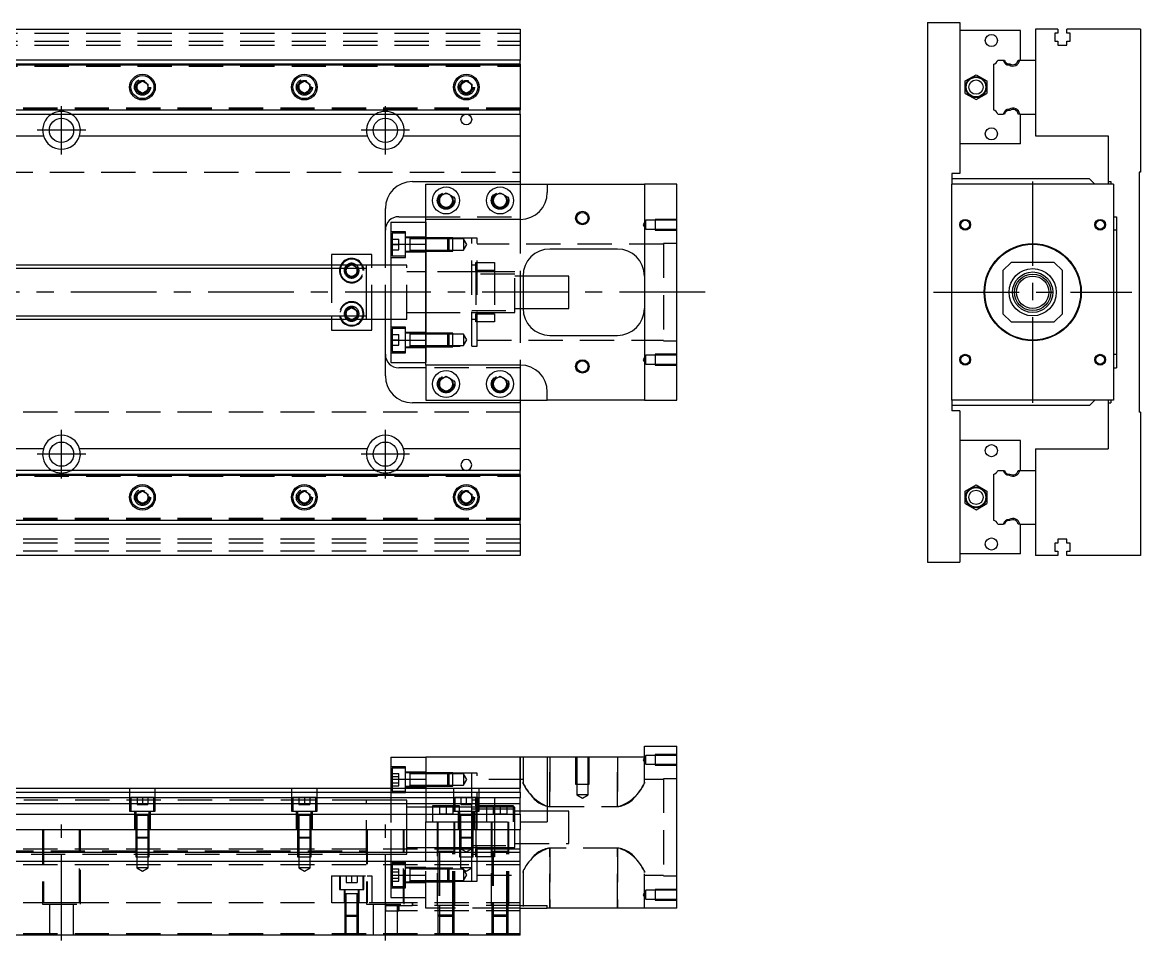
# Model space of a CAD drawing. Extents: x -20 to 810, y -277 to 102.
# Drawn here: x 395.5 to 809.8, y -240.3 to 100 of the extents above; entities that cross this region are included whole.
import ezdxf

# ---------------------------------------------------------------- set-up
doc = ezdxf.new("R2010")
doc.units = 0
doc.linetypes.add('CENTER', pattern=[50.8, 31.75, -6.35, 6.35, -6.35])
doc.linetypes.add('DASHED', pattern=[19.05, 12.7, -6.35])
doc.layers.get('0').update_dxf_attribs({"linetype": 'CONTINUOUS'})
doc.layers.add('CENTER', color=1, linetype='CENTER')

msp = doc.modelspace()

# ---------------------------------------------------------------- linework, layer by layer
at = {"color": 7, "linetype": 'CONTINUOUS'}
for p, q in [((730.85, 100), (742.85, 100)), ((730.85, 100), (730.85, -100)), ((742.85, 100), (742.85, 44)), ((390, 97.5), (580, 97.5)), ((580, 97.5), (580, 86)), ((765.35, 97), (742.85, 97)), ((765.35, 86), (765.35, 97)), ((770.85, 97.5), (770.85, 86)), ((779.15, 97.5), (770.85, 97.5)), ((779.15, 96), (778, 96)), ((778, 96), (778, 93)), ((779.15, 97.5), (779.15, 96)), ((782.55, 96), (782.55, 97.5)), ((809.85, 97.5), (782.55, 97.5)), ((783.7, 96), (782.55, 96)), ((783.7, 93), (783.7, 96)), ((809.85, 97.5), (809.85, 44.5)), ((778, 93), (779.15, 93)), ((779.15, 93), (779.15, 91.5)), ((779.15, 91.5), (782.55, 91.5)), ((782.55, 91.5), (782.55, 93)), ((782.55, 93), (783.7, 93)), ((580, 86), (390, 86)), ((580, 84.460392), (390, 84.460392)), ((580, 84.460392), (580, 86)), ((580, 84.460392), (580, 67.539608)), ((755.35, 84.460392), (755.35, 67.539608)), ((756.889608, 86), (758.97154, 86)), ((758.97154, 86), (759.37668, 86)), ((764.527372, 86), (765.031934, 86)), ((765.031934, 86), (770.85, 86)), ((770.85, 86), (770.85, 66)), ((770.85, 86), (770.85, 66)), ((744.850002, 78.309401), (748.850002, 80.618802)), ((748.850002, 80.618802), (752.850002, 78.309401)), ((438, 77.1547), (440, 78.309402)), ((438, 74.8453), (438, 77.1547)), ((440, 73.690598), (438, 74.8453)), ((440, 78.309402), (442, 77.1547)), ((442, 74.8453), (440, 73.690598)), ((442, 77.1547), (442, 74.8453)), ((498, 77.1547), (500, 78.309402)), ((498, 74.8453), (498, 77.1547)), ((500, 73.690598), (498, 74.8453)), ((500, 78.309402), (502, 77.1547)), ((502, 74.8453), (500, 73.690598)), ((502, 77.1547), (502, 74.8453)), ((558, 77.1547), (560, 78.309402)), ((558, 74.8453), (558, 77.1547)), ((560, 73.690598), (558, 74.8453)), ((560, 78.309402), (562, 77.1547)), ((562, 74.8453), (560, 73.690598)), ((562, 77.1547), (562, 74.8453)), ((744.850002, 73.690599), (744.850002, 78.309401)), ((752.850002, 78.309401), (752.850002, 73.690599)), ((744.850002, 73.690599), (748.850002, 71.381198)), ((748.850002, 71.381198), (752.850002, 73.690599)), ((390, 67.539608), (580, 67.539608)), ((580, 66), (580, 67.539608)), ((390, 66), (580, 66)), ((580, 66), (580, 58)), ((756.889608, 66), (758.97154, 66)), ((759.37668, 66), (758.97154, 66)), ((765.031934, 66), (764.527372, 66)), ((765.031934, 66), (770.85, 66)), ((765.35, 55), (765.35, 66)), ((770.85, 66), (770.85, 58)), ((390, 58), (403.291796, 58)), ((416.708204, 58), (523.291796, 58)), ((536.708204, 58), (580, 58)), ((580, 58), (580, 41)), ((765.35, 55), (742.85, 55)), ((770.85, 58), (797.85, 58)), ((797.85, 58), (797.85, 41)), ((742.85, 44), (739.85, 44)), ((739.85, 44), (739.85, 40)), ((790.85, 42), (739.85, 42)), ((792.85, 40), (790.85, 42)), ((809.85, 44.5), (809.35, 44.5)), ((809.35, 44.5), (809.35, -44.5)), ((540, 41), (580, 41)), ((545, 27), (545, 40)), ((545, 40), (590, 40)), ((580, 41), (580, 40)), ((590, 40), (590, 37)), ((590, 40), (626, 40)), ((626, 40), (626, -40)), ((638, 40), (626, 40)), ((638, -40), (638, 40)), ((739.85, -40), (739.85, 40)), ((799.85, 40), (739.85, 40)), ((797.85, 41), (798.85, 41)), ((797.85, 41), (797.85, 40)), ((798.85, 41), (798.85, 40)), ((799.85, 40), (799.85, -40)), ((550, 35.443376), (552.5, 36.886752)), ((550, 32.556624), (550, 35.443376)), ((552.5, 36.886752), (555, 35.443376)), ((555, 35.443376), (555, 32.556624)), ((570, 35.443376), (572.5, 36.886752)), ((570, 32.556624), (570, 35.443376)), ((572.5, 36.886752), (575, 35.443376)), ((575, 35.443376), (575, 32.556624)), ((530, 10), (530, 31)), ((552.5, 31.113248), (550, 32.556624)), ((555, 32.556624), (552.5, 31.113248)), ((572.5, 31.113248), (570, 32.556624)), ((575, 32.556624), (572.5, 31.113248)), ((532, 26), (545, 26)), ((532, 26), (532, 17.78342)), ((535, 28), (545, 28)), ((545, 17.78342), (545, 27)), ((580, 27), (545, 27)), ((799.85, 28), (800.85, 28)), ((800.85, 28), (800.85, -28)), ((800.85, 23), (799.85, 23)), ((532, 17.78342), (545, 17.78342)), ((532, 17.78342), (532, -17.78342)), ((545, 17.78342), (545, -17.78342)), ((545, -17.78342), (545, 17.78342)), ((525, 14), (510, 14)), ((510, 14), (510, 10)), ((525, 10), (525, 14)), ((616, 16), (591, 16)), ((523, 10), (390, 10)), ((516.964102, 10), (517.5, 10.309402)), ((517.5, 10.309402), (518.035898, 10)), ((523, 10), (522.995, 10)), ((523, -10), (523, 10)), ((532, 10), (523, 10)), ((523.005, 10), (523, 10)), ((761.85, 11), (758.85, 8)), ((777.85, 11), (761.85, 11)), ((780.85, 8), (777.85, 11)), ((581, 6), (581, -6)), ((598, 6), (581, 6)), ((598, -6), (598, 6)), ((758.85, 8), (758.85, -8)), ((780.85, -8), (780.85, 8)), ((581, -6), (598, -6)), ((758.85, -8), (761.85, -11)), ((777.85, -11), (780.85, -8)), ((390, -10), (523, -10)), ((510, -10), (510, -14)), ((517.5, -10.309402), (516.964102, -10)), ((518.035898, -10), (517.5, -10.309402)), ((522.995, -10), (523, -10)), ((523, -10), (532, -10)), ((523, -10), (523.005, -10)), ((525, -14), (525, -10)), ((530, -31), (530, -10)), ((761.85, -11), (777.85, -11)), ((510, -14), (525, -14)), ((591, -16), (616, -16)), ((532, -17.78342), (545, -17.78342)), ((532, -17.78342), (532, -26)), ((545, -27), (545, -17.78342)), ((799.85, -23), (800.85, -23)), ((532, -26), (545, -26)), ((545, -28), (535, -28)), ((580, -27), (545, -27)), ((545, -27), (545, -40)), ((799.85, -28), (800.85, -28)), ((550, -32.556624), (552.5, -31.113248)), ((550, -35.443376), (550, -32.556624)), ((552.5, -31.113248), (555, -32.556624)), ((555, -32.556624), (555, -35.443376)), ((570, -32.556624), (572.5, -31.113248)), ((570, -35.443376), (570, -32.556624)), ((572.5, -31.113248), (575, -32.556624)), ((575, -32.556624), (575, -35.443376)), ((552.5, -36.886752), (550, -35.443376)), ((555, -35.443376), (552.5, -36.886752)), ((572.5, -36.886752), (570, -35.443376)), ((575, -35.443376), (572.5, -36.886752)), ((590, -40), (590, -37)), ((580, -41), (540, -41)), ((545, -40), (590, -40)), ((580, -40), (580, -41)), ((580, -41), (580, -58)), ((626, -40), (590, -40)), ((626, -40), (638, -40)), ((739.85, -40), (739.85, -44)), ((799.85, -40), (739.85, -40)), ((790.85, -42), (792.85, -40)), ((797.85, -40), (797.85, -41)), ((797.85, -41), (797.85, -58)), ((797.85, -41), (798.85, -41)), ((798.85, -40), (798.85, -41)), ((790.85, -42), (739.85, -42)), ((742.85, -44), (739.85, -44)), ((742.85, -44), (742.85, -100)), ((809.85, -44.5), (809.35, -44.5)), ((809.85, -44.5), (809.85, -97.5)), ((403.291796, -58), (390, -58)), ((523.291796, -58), (416.708204, -58)), ((580, -58), (536.708204, -58)), ((580, -58), (580, -66)), ((765.35, -55), (742.85, -55)), ((765.35, -66), (765.35, -55)), ((770.85, -58), (770.85, -66)), ((770.85, -58), (797.85, -58)), ((580, -66), (390, -66)), ((580, -67.539608), (580, -66)), ((756.889608, -66), (758.97154, -66)), ((758.97154, -66), (759.37668, -66)), ((764.527372, -66), (765.031934, -66)), ((765.031934, -66), (770.85, -66)), ((770.85, -66), (770.85, -86)), ((770.85, -66), (770.85, -86)), ((580, -67.539608), (390, -67.539608)), ((580, -67.539608), (580, -84.460392)), ((755.35, -67.539608), (755.35, -84.460392)), ((438, -74.8453), (440, -73.690598)), ((440, -73.690598), (442, -74.8453)), ((498, -74.8453), (500, -73.690598)), ((500, -73.690598), (502, -74.8453)), ((558, -74.8453), (560, -73.690598)), ((560, -73.690598), (562, -74.8453)), ((744.850002, -73.690599), (748.850002, -71.381198)), ((744.850002, -78.309401), (744.850002, -73.690599)), ((748.850002, -71.381198), (752.850002, -73.690599)), ((752.850002, -73.690599), (752.850002, -78.309401)), ((438, -77.1547), (438, -74.8453)), ((440, -78.309402), (438, -77.1547)), ((442, -77.1547), (440, -78.309402)), ((442, -74.8453), (442, -77.1547)), ((498, -77.1547), (498, -74.8453)), ((500, -78.309402), (498, -77.1547)), ((502, -77.1547), (500, -78.309402)), ((502, -74.8453), (502, -77.1547)), ((558, -77.1547), (558, -74.8453)), ((560, -78.309402), (558, -77.1547)), ((562, -77.1547), (560, -78.309402)), ((562, -74.8453), (562, -77.1547)), ((744.850002, -78.309401), (748.850002, -80.618802)), ((748.850002, -80.618802), (752.850002, -78.309401)), ((390, -84.460392), (580, -84.460392)), ((390, -86), (580, -86)), ((580, -86), (580, -84.460392)), ((580, -86), (580, -97.5)), ((756.889608, -86), (758.97154, -86)), ((759.37668, -86), (758.97154, -86)), ((765.031934, -86), (764.527372, -86)), ((765.031934, -86), (770.85, -86)), ((765.35, -97), (765.35, -86)), ((770.85, -86), (770.85, -97.5)), ((779.15, -93), (778, -93)), ((778, -93), (778, -96)), ((782.55, -91.5), (779.15, -91.5)), ((779.15, -91.5), (779.15, -93)), ((782.55, -93), (782.55, -91.5)), ((783.7, -93), (782.55, -93)), ((783.7, -96), (783.7, -93)), ((580, -97.5), (390, -97.5)), ((765.35, -97), (742.85, -97)), ((779.15, -97.5), (770.85, -97.5)), ((778, -96), (779.15, -96)), ((779.15, -96), (779.15, -97.5)), ((782.55, -97.5), (782.55, -96)), ((782.55, -96), (783.7, -96)), ((809.85, -97.5), (782.55, -97.5)), ((730.85, -100), (742.85, -100)), ((626, -172.27), (626, -168.27)), ((626, -168.27), (638, -168.27)), ((638, -228.27), (638, -168.27)), ((532, -172.27), (545, -172.27)), ((532, -172.27), (532, -180.48658)), ((580, -172.27), (545, -172.27)), ((545, -172.27), (545, -183.77)), ((580, -183.77), (580, -172.27)), ((590, -172.27), (580, -172.27)), ((590, -172.27), (590, -196.27)), ((626, -172.27), (590, -172.27)), ((532, -180.48658), (545, -180.48658)), ((532, -180.48658), (532, -183.77)), ((383.5, -183.77), (580, -183.77)), ((383.5, -185.309608), (580, -185.309608)), ((580, -185.309608), (580, -183.77)), ((580, -185.309608), (580, -187.39154)), ((580, -187.39154), (383.5, -187.39154)), ((580, -189.606666), (383.5, -189.606666)), ((580, -189.606666), (580, -187.39154)), ((580, -193.451934), (580, -189.606666)), ((383.5, -193.451934), (580, -193.451934)), ((580, -193.451934), (580, -199.27)), ((580, -196.27), (590, -196.27)), ((580, -199.27), (0, -199.27)), ((580, -207.57), (580, -199.27)), ((580, -207.57), (0, -207.57)), ((580, -210.97), (0, -210.97)), ((580, -210.97), (580, -207.57)), ((580, -238.27), (580, -210.97)), ((580, -227.27), (590, -227.27)), ((590, -228.27), (590, -227.27)), ((580, -228.27), (590, -228.27)), ((638, -228.27), (590, -228.27)), ((580, -238.27), (0, -238.27))]:
    msp.add_line(p, q, dxfattribs=at)
at = {"color": 3, "linetype": 'DASHED'}
for p, q in [((0, 96), (580, 96)), ((0, 93), (580, 93)), ((0, 91.5), (580, 91.5)), ((0, 84.2), (580, 84.2)), ((0, 83.8), (580, 83.8)), ((390, 84.204452), (580, 84.204452)), ((437.5, 76), (437.512884, 76.253488)), ((502.483582, 76.286038), (502.5, 76)), ((557.5, 76), (557.518502, 76.303588)), ((580, 68.2), (0, 68.2)), ((580, 67.8), (0, 67.8)), ((580, 67.795548), (390, 67.795548)), ((5.640312, 44.5), (580, 44.5)), ((580, 40), (580, 28)), ((549.5, 34), (549.520026, 34.346056)), ((575.477798, 34.364306), (575.5, 34)), ((545, 28), (580, 28)), ((545, 26), (545, 17.78342)), ((580, 28), (580, 27)), ((580, 27), (580, 6)), ((626.5, 26.65), (625.547372, 25)), ((625.547372, 25), (626.5, 23.35)), ((626.5, 23.35), (626.5, 26.65)), ((630, 26.65), (626.5, 26.65)), ((630, 26.999994), (630, 23.000006)), ((638, 26.999994), (630, 26.999994)), ((638, 26.65), (630, 26.65)), ((537.5, 22.42767), (532, 22.42767)), ((532.5, 21.92767), (532.5, 13.42767)), ((537.5, 21.92767), (532.5, 21.92767)), ((537.5, 12.92767), (537.5, 22.42767)), ((626.5, 23.35), (630, 23.35)), ((630, 23.35), (638, 23.35)), ((630, 23.000006), (638, 23.000006)), ((532.5, 19.67767), (535, 19.67767)), ((532.5, 17.67767), (535, 17.67767)), ((535, 17.67767), (535, 19.67767)), ((535, 15.67767), (535, 17.67767)), ((545, 20.42767), (537.5, 20.42767)), ((539.1, 20.17767), (537.5, 20.17767)), ((539.1, 20.17767), (539.095, 20.17767)), ((539.1, 20.17767), (539.1, 19.92022)), ((544.99998, 20.17767), (539.1, 20.17767)), ((539.105, 20.17767), (539.1, 20.17767)), ((539.1, 19.92022), (539.1, 15.435068)), ((544.99998, 19.77767), (539.1, 19.77767)), ((553.1, 20.17767), (545, 20.17767)), ((553.1, 20.177664), (545, 20.177664)), ((562, 20), (545, 20)), ((553.5, 19.77767), (545, 19.77767)), ((553.1, 15.17767), (553.1, 20.17767)), ((553.5, 19.77767), (553.1, 20.17767)), ((555, 20.177664), (553.10002, 20.177664)), ((553.5, 19.77767), (553.5, 15.57767)), ((555, 19.77767), (553.50002, 19.77767)), ((555, 15.177674), (555, 20.177664)), ((559, 19.77767), (555, 19.77767)), ((559, 19.77767), (559, 15.57767)), ((560.212436, 17.67767), (559, 19.77767)), ((559, 15.57767), (560.212436, 17.67767)), ((562, -20), (562, 20)), ((564, 20), (562, 20)), ((564, -20), (564, 20)), ((633, 17.75), (564, 17.75)), ((633, 18), (633, -18)), ((638, 18), (633, 18)), ((532, 12.92767), (537.5, 12.92767)), ((532.5, 15.67767), (535, 15.67767)), ((532.5, 13.42767), (537.5, 13.42767)), ((537.5, 15.17767), (539.1, 15.17767)), ((537.5, 14.92767), (545, 14.92767)), ((539.095, 15.17767), (539.1, 15.17767)), ((539.1, 15.57767), (544.99998, 15.57767)), ((539.1, 15.435068), (539.1, 15.17767)), ((539.1, 15.17767), (544.99998, 15.17767)), ((539.1, 15.17767), (539.105, 15.17767)), ((545, 15.57767), (553.5, 15.57767)), ((545, 15.177674), (553.1, 15.177674)), ((545, 15.17767), (553.1, 15.17767)), ((553.1, 15.17767), (553.5, 15.57767)), ((553.10002, 15.177674), (555, 15.177674)), ((553.50002, 15.57767), (555, 15.57767)), ((555, 15.57767), (559, 15.57767)), ((510, 10), (510, 8.75)), ((510, 8.75), (510, -8.75)), ((515, 8), (515.018502, 8.303588)), ((515.5, 9.1547), (516.964102, 10)), ((515.5, 8.75), (515.5, 9.1547)), ((515.5, 6.8453), (515.5, 8.75)), ((518.035898, 10), (519.5, 9.1547)), ((519.5, 9.1547), (519.5, 8.75)), ((519.5, 8.75), (519.5, 6.8453)), ((525, -10), (525, 10)), ((530, -10), (530, 10)), ((538, 10), (532, 10)), ((538, -10), (538, 10)), ((563.5, 10), (562, 10)), ((563.5, 11), (570.5, 11)), ((563.5, 8), (563.5, 11)), ((570.5, 11), (570.5, 8)), ((517.5, 5.690598), (515.5, 6.8453)), ((519.5, 6.8453), (517.5, 5.690598)), ((545, 7.5), (538, 7.5)), ((562.005, 7.5), (545, 7.5)), ((570.5, 7.5), (561.995, 7.5)), ((578, 6.75), (562, 6.75)), ((563.5, 8), (563.5, -8)), ((570.5, 8), (563.5, 8)), ((570.5, 8), (570.5, -8)), ((578, 7.5), (570.5, 7.5)), ((578, -7.5), (578, 7.5)), ((581, 6), (578, 6)), ((580, 6), (580, -6)), ((515.5, -6.8453), (517.5, -5.690598)), ((515.5, -8.75), (515.5, -6.8453)), ((517.5, -5.690598), (519.5, -6.8453)), ((519.5, -6.8453), (519.5, -8.75)), ((519.983582, -7.713962), (520, -8)), ((538, -7.5), (545, -7.5)), ((545, -7.5), (562.005, -7.5)), ((561.995, -7.5), (570.5, -7.5)), ((562, -6.75), (578, -6.75)), ((563.5, -8), (570.5, -8)), ((563.5, -11), (563.5, -8)), ((570.5, -7.5), (578, -7.5)), ((570.5, -8), (570.5, -11)), ((578, -6), (581, -6)), ((580, -6), (580, -27)), ((510, -8.75), (510, -10)), ((515.5, -9.1547), (515.5, -8.75)), ((516.964102, -10), (515.5, -9.1547)), ((519.5, -9.1547), (518.035898, -10)), ((519.5, -8.75), (519.5, -9.1547)), ((532, -10), (538, -10)), ((562, -10), (563.5, -10)), ((570.5, -11), (563.5, -11)), ((537.5, -12.92767), (532, -12.92767)), ((532.5, -13.42767), (532.5, -21.92767)), ((537.5, -13.42767), (532.5, -13.42767)), ((532.5, -15.67767), (535, -15.67767)), ((535, -17.67767), (535, -15.67767)), ((537.5, -22.42767), (537.5, -12.92767)), ((545, -14.92767), (537.5, -14.92767)), ((539.1, -15.17767), (537.5, -15.17767)), ((539.1, -15.17767), (539.095, -15.17767)), ((539.1, -15.17767), (539.1, -15.435118)), ((539.105, -15.17767), (539.1, -15.17767)), ((544.99998, -15.17767), (539.1, -15.17767)), ((539.1, -15.435118), (539.1, -19.920272)), ((544.99998, -15.57767), (539.1, -15.57767)), ((553.1, -15.17767), (545, -15.17767)), ((553.1, -15.177674), (545, -15.177674)), ((553.5, -15.57767), (545, -15.57767)), ((553.1, -20.17767), (553.1, -15.17767)), ((553.5, -15.57767), (553.1, -15.17767)), ((555, -15.177674), (553.10002, -15.177674)), ((553.5, -15.57767), (553.5, -19.77767)), ((555, -15.57767), (553.50002, -15.57767)), ((555, -20.177664), (555, -15.177674)), ((559, -15.57767), (555, -15.57767)), ((559, -15.57767), (559, -19.77767)), ((560.212436, -17.67767), (559, -15.57767)), ((532.5, -17.67767), (535, -17.67767)), ((532.5, -19.67767), (535, -19.67767)), ((535, -19.67767), (535, -17.67767)), ((537.5, -20.17767), (539.1, -20.17767)), ((537.5, -20.42767), (545, -20.42767)), ((539.095, -20.17767), (539.1, -20.17767)), ((539.1, -19.77767), (544.99998, -19.77767)), ((539.1, -19.920272), (539.1, -20.17767)), ((539.1, -20.17767), (539.105, -20.17767)), ((539.1, -20.17767), (544.99998, -20.17767)), ((545, -17.78342), (545, -26)), ((545, -19.77767), (553.5, -19.77767)), ((545, -20), (562, -20)), ((545, -20.177664), (553.1, -20.177664)), ((545, -20.17767), (553.1, -20.17767)), ((553.1, -20.17767), (553.5, -19.77767)), ((553.10002, -20.177664), (555, -20.177664)), ((553.50002, -19.77767), (555, -19.77767)), ((555, -19.77767), (559, -19.77767)), ((559, -19.77767), (560.212436, -17.67767)), ((562, -20), (564, -20)), ((564, -17.75), (633, -17.75)), ((633, -18), (638, -18)), ((532, -22.42767), (537.5, -22.42767)), ((532.5, -21.92767), (537.5, -21.92767)), ((626.5, -23.35), (625.547372, -25)), ((626.5, -26.65), (626.5, -23.35)), ((630, -23.35), (626.5, -23.35)), ((630, -23.000006), (630, -26.999994)), ((638, -23.000006), (630, -23.000006)), ((638, -23.35), (630, -23.35)), ((580, -28), (545, -28)), ((580, -27), (580, -28)), ((580, -28), (580, -40)), ((625.547372, -25), (626.5, -26.65)), ((626.5, -26.65), (630, -26.65)), ((630, -26.65), (638, -26.65)), ((630, -26.999994), (638, -26.999994)), ((549.5, -34), (549.520026, -33.653944)), ((575.477798, -33.635694), (575.5, -34)), ((580, -44.5), (5.640312, -44.5)), ((0, -67.8), (580, -67.8)), ((0, -68.2), (580, -68.2)), ((390, -67.795548), (580, -67.795548)), ((442.483582, -75.713962), (442.5, -76)), ((502.483582, -75.713962), (502.5, -76)), ((562.483582, -75.713962), (562.5, -76)), ((580, -83.8), (0, -83.8)), ((580, -84.2), (0, -84.2)), ((580, -84.204452), (390, -84.204452)), ((580, -91.5), (0, -91.5)), ((580, -93), (0, -93)), ((580, -96), (0, -96)), ((580, -172.27), (580, -183.77)), ((581, -172.27), (581, -181.564836)), ((591, -190.584786), (591, -172.27)), ((591, -172.27), (591, -190.584786)), ((600.500006, -172.27), (600.500006, -182.27)), ((600.9, -172.27), (600.9, -182.27)), ((605.1, -182.27), (605.1, -172.27)), ((605.499994, -182.27), (605.499994, -172.27)), ((616, -172.27), (616, -190.584786)), ((616, -190.584786), (616, -172.27)), ((626.5, -171.62), (625.547372, -173.27)), ((625.547372, -173.27), (626.5, -174.92)), ((626, -181.564836), (626, -172.27)), ((626.5, -174.92), (626.5, -171.62)), ((630, -171.62), (626.5, -171.62)), ((630, -171.270006), (630, -175.269994)), ((638, -171.270006), (630, -171.270006)), ((638, -171.62), (630, -171.62)), ((537.5, -175.84233), (532, -175.84233)), ((532.5, -176.34233), (532.5, -180.59233)), ((537.5, -176.34233), (532.5, -176.34233)), ((537.5, -180.59233), (537.5, -175.84233)), ((545, -177.84233), (537.5, -177.84233)), ((539.1, -178.09233), (537.5, -178.09233)), ((539.1, -178.09233), (539.095, -178.09233)), ((539.1, -178.092326), (539.1, -178.49233)), ((539.1, -178.09233), (539.1, -178.34978)), ((539.1, -178.349798), (539.1, -178.09233)), ((544.99998, -178.09233), (539.1, -178.09233)), ((539.105, -178.09233), (539.1, -178.09233)), ((553.1, -178.09233), (545, -178.09233)), ((553.100006, -178.092336), (545, -178.092336)), ((553.1, -180.59233), (553.1, -178.09233)), ((553.5, -178.49233), (553.1, -178.09233)), ((555, -178.092336), (553.10002, -178.092336)), ((555, -183.092326), (555, -178.092336)), ((626.5, -174.92), (630, -174.92)), ((630, -174.92), (638, -174.92)), ((630, -175.269994), (638, -175.269994)), ((532.5, -178.28293), (535, -178.28293)), ((532.5, -179.43763), (535, -179.43763)), ((532.5, -180.59233), (532.5, -183.77)), ((532.5, -181.747032), (535, -181.747032)), ((535, -179.43763), (535, -178.28293)), ((535, -181.747032), (535, -179.43763)), ((535, -182.901732), (535, -181.747032)), ((537.5, -185.34233), (537.5, -180.59233)), ((539.1, -178.34978), (539.1, -180.59233)), ((544.99998, -178.49233), (539.1, -178.49233)), ((539.1, -180.450286), (539.1, -180.734376)), ((539.1, -180.59233), (539.1, -182.834932)), ((553.27767, -178.27), (545, -178.27)), ((553.5, -178.49233), (545, -178.49233)), ((553.1, -183.09233), (553.1, -180.59233)), ((555, -178.27), (553.27767, -178.27)), ((553.5, -178.49233), (553.5, -182.69233)), ((555, -178.49233), (553.50002, -178.49233)), ((562, -178.27), (555, -178.27)), ((559, -178.49233), (555, -178.49233)), ((559, -178.49233), (559, -182.69233)), ((560.212436, -180.59233), (559, -178.49233)), ((559, -182.69233), (560.212436, -180.59233)), ((562, -187.27), (562, -178.27)), ((564, -178.27), (562, -178.27)), ((564, -198.27), (564, -178.27)), ((581, -180.52), (564, -180.52)), ((581, -181.564836), (581.03624, -181.894956)), ((581.02814, -181.853354), (581, -181.564836)), ((581.119076, -182.200348), (581.02814, -181.853354)), ((600.500006, -182.27), (605.499994, -182.27)), ((600.9, -182.27), (600.9, -186.27)), ((605.1, -186.27), (605.1, -182.27)), ((625.880924, -182.200348), (625.97186, -181.853354)), ((626, -181.564836), (625.96376, -181.894956)), ((625.97186, -181.853354), (626, -181.564836)), ((633, -180.52), (626, -180.52)), ((633, -180.27), (633, -216.27)), ((638, -180.27), (633, -180.27)), ((435.25, -183.77), (435.25, -192.27)), ((444.75, -192.27), (444.75, -183.77)), ((495.25, -183.77), (495.25, -192.27)), ((504.75, -192.27), (504.75, -183.77)), ((532, -183.77), (532, -199.27)), ((532, -185.34233), (537.5, -185.34233)), ((532.5, -182.901732), (535, -182.901732)), ((532.5, -183.77), (532.5, -184.84233)), ((532.5, -184.84233), (537.5, -184.84233)), ((537.5, -183.09233), (539.105, -183.09233)), ((537.5, -183.34233), (545, -183.34233)), ((539.095, -183.09233), (544.99998, -183.09233)), ((539.1, -182.69233), (539.1, -183.092336)), ((539.1, -182.69233), (544.99998, -182.69233)), ((539.1, -183.09233), (539.1, -182.834882)), ((539.1, -183.09233), (539.1, -182.834882)), ((539.1, -182.834932), (539.1, -183.09233)), ((539.1, -182.834932), (539.1, -183.09233)), ((545, -182.69233), (553.5, -182.69233)), ((545, -183.092326), (553.100006, -183.092326)), ((545, -183.09233), (553.1, -183.09233)), ((545, -183.77), (545, -196.27)), ((553.1, -183.09233), (553.5, -182.69233)), ((553.10002, -183.092326), (555, -183.092326)), ((553.50002, -182.69233), (555, -182.69233)), ((555, -182.69233), (559, -182.69233)), ((555.25, -183.77), (555.25, -192.27)), ((564.75, -192.27), (564.75, -183.77)), ((603, -186.27), (600.9, -186.27)), ((600.9, -186.27), (603, -187.482436)), ((605.1, -186.27), (603, -186.27)), ((603, -187.482436), (605.1, -186.27)), ((523, -189.52), (25, -189.52)), ((523, -188.27), (383.5, -188.27)), ((444.25, -187.27), (435.75, -187.27)), ((435.75, -187.27), (435.75, -192.27)), ((444.25, -188.27), (435.75, -188.27)), ((438, -187.27), (438, -189.77)), ((438, -189.77), (440, -189.77)), ((440, -187.27), (440, -189.77)), ((440, -189.77), (442, -189.77)), ((442, -187.27), (442, -189.77)), ((444.25, -192.27), (444.25, -187.27)), ((504.25, -187.27), (495.75, -187.27)), ((495.75, -187.27), (495.75, -192.27)), ((504.25, -188.27), (495.75, -188.27)), ((498, -187.27), (498, -189.77)), ((498, -189.77), (500, -189.77)), ((500, -187.27), (500, -189.77)), ((500, -189.77), (502, -189.77)), ((502, -187.27), (502, -189.77)), ((504.25, -192.27), (504.25, -187.27)), ((523, -188.27), (522.995, -188.27)), ((523, -188.270502), (523, -188.27)), ((532, -188.27), (523, -188.27)), ((523.005, -188.27), (523, -188.27)), ((523, -208.27), (523, -188.270502)), ((538, -188.27), (532, -188.27)), ((538, -198.27), (538, -188.27)), ((538, -198.27), (538, -188.27)), ((555.75, -190.27), (547.5, -190.27)), ((547.5, -190.27), (547.5, -196.27)), ((550, -190.27), (550, -193.27)), ((552.5, -190.27), (552.5, -193.27)), ((555, -190.27), (555, -193.27)), ((564.25, -187.27), (555.75, -187.27)), ((555.75, -187.27), (555.75, -192.27)), ((557.5, -190.27), (555.75, -190.27)), ((557.5, -192.27), (557.5, -190.27)), ((558, -187.27), (558, -189.77)), ((558, -189.77), (560, -189.77)), ((560, -187.27), (560, -189.77)), ((560, -189.77), (562, -189.77)), ((562, -187.27), (562, -189.77)), ((563.5, -188.27), (562, -188.27)), ((562, -192.27), (562, -189.77)), ((563.5, -190.27), (563.5, -187.27)), ((563.5, -190.27), (563.5, -192.27)), ((564.25, -190.27), (563.5, -190.27)), ((564.25, -187.27), (570.5, -187.27)), ((564.25, -192.27), (564.25, -187.27)), ((567.5, -190.27), (564.25, -190.27)), ((577.5, -190.27), (567.5, -190.27)), ((567.5, -190.27), (567.5, -196.27)), ((570, -190.27), (570, -193.27)), ((570.5, -187.27), (570.5, -190.27)), ((570.5, -190.27), (570.5, -196.27)), ((572.5, -190.27), (572.5, -193.27)), ((575, -190.27), (575, -193.27)), ((577.5, -196.27), (577.5, -190.27)), ((589.999944, -190.481278), (591, -190.584786)), ((591, -190.584786), (616, -190.584786)), ((616.383512, -190.569422), (616, -190.584786)), ((435.25, -192.27), (444.75, -192.27)), ((437, -192.27), (437, -199.27)), ((437.5, -192.27), (437.5, -193.87)), ((437.5, -193.865), (437.5, -193.87)), ((437.757468, -193.87), (437.5, -193.87)), ((437.5, -193.87), (437.5, -199.26998)), ((437.5, -193.87), (437.5, -193.875)), ((442.242552, -193.87), (437.757468, -193.87)), ((437.9, -193.87), (437.9, -199.26998)), ((442.1, -199.26998), (442.1, -193.87)), ((442.5, -193.87), (442.242552, -193.87)), ((442.5, -193.87), (442.5, -192.27)), ((442.5, -193.87), (442.5, -193.865)), ((442.5, -199.26998), (442.5, -193.87)), ((442.5, -193.875), (442.5, -193.87)), ((443, -199.27), (443, -192.27)), ((495.25, -192.27), (504.75, -192.27)), ((497, -192.27), (497, -199.27)), ((497.5, -192.27), (497.5, -193.87)), ((497.5, -193.865), (497.5, -193.87)), ((497.757468, -193.87), (497.5, -193.87)), ((497.5, -193.87), (497.5, -199.26998)), ((497.5, -193.87), (497.5, -193.875)), ((502.242552, -193.87), (497.757468, -193.87)), ((497.9, -193.87), (497.9, -199.26998)), ((502.1, -199.26998), (502.1, -193.87)), ((502.5, -193.87), (502.242552, -193.87)), ((502.5, -193.87), (502.5, -192.27)), ((502.5, -193.87), (502.5, -193.865)), ((502.5, -199.26998), (502.5, -193.87)), ((502.5, -193.875), (502.5, -193.87)), ((503, -199.27), (503, -192.27)), ((545, -190.77), (538, -190.77)), ((547.5, -190.77), (545, -190.77)), ((555.75, -190.77), (547.5, -190.77)), ((550, -193.27), (552.5, -193.27)), ((552.5, -193.27), (555, -193.27)), ((555.25, -192.27), (564.75, -192.27)), ((557.5, -190.77), (555.75, -190.77)), ((557, -192.27), (557, -199.27)), ((562, -190.77), (557.5, -190.77)), ((557.5, -192.27), (557.5, -193.87)), ((557.5, -193.865), (557.5, -193.87)), ((557.5, -193.87), (557.757448, -193.87)), ((557.757468, -193.87), (557.5, -193.87)), ((557.5, -193.87), (557.5, -199.26998)), ((557.5, -193.87), (557.5, -193.875)), ((562.242552, -193.87), (557.757468, -193.87)), ((557.9, -193.87), (557.9, -199.26998)), ((562, -190.77), (561.995, -190.77)), ((562.005, -190.77), (562, -190.77)), ((563.5, -190.77), (562, -190.77)), ((563.5, -191.52), (562, -191.52)), ((562, -193.868864), (562, -192.27)), ((562, -196.27), (562, -193.868864)), ((562.1, -199.26998), (562.1, -193.87)), ((562.5, -193.87), (562.242552, -193.87)), ((562.242602, -193.87), (562.5, -193.87)), ((562.5, -193.87), (562.5, -192.27)), ((562.5, -193.87), (562.5, -193.865)), ((562.5, -199.26998), (562.5, -193.87)), ((562.5, -193.875), (562.5, -193.87)), ((563, -199.27), (563, -192.27)), ((564.25, -190.77), (563.5, -190.77)), ((564.25, -191.52), (563.5, -191.52)), ((563.5, -192.27), (563.5, -196.27)), ((567.5, -190.77), (564.25, -190.77)), ((567.5, -191.52), (564.25, -191.52)), ((570.5, -190.77), (567.5, -190.77)), ((570.5, -191.52), (567.5, -191.52)), ((570, -193.27), (572.5, -193.27)), ((577.5, -190.77), (570.5, -190.77)), ((577.5, -191.52), (570.5, -191.52)), ((572.5, -193.27), (575, -193.27)), ((578, -190.77), (577.5, -190.77)), ((578, -191.52), (577.5, -191.52)), ((578, -196.27), (578, -190.77)), ((580, -192.27), (578, -192.27)), ((590, -192.27), (580, -192.27)), ((598, -192.27), (590, -192.27)), ((598, -198.27), (598, -192.27)), ((538, -208.27), (538, -198.27)), ((538, -208.27), (538, -198.27)), ((545, -199.27), (545, -196.27)), ((545, -196.27), (557.5, -196.27)), ((549.25, -196.27), (549.25, -227.27)), ((549.5, -196.27), (549.5, -199.27)), ((555.5, -207.275), (555.5, -196.27)), ((555.75, -227.27), (555.75, -196.27)), ((557.5, -196.27), (557.9, -196.27)), ((557.9, -196.27), (562.1, -196.27)), ((562, -198.27), (562, -196.27)), ((562, -199.27), (562, -198.27)), ((562.1, -196.27), (562.5, -196.27)), ((562.5, -196.27), (580, -196.27)), ((563.5, -196.27), (563.5, -206.27)), ((564, -218.27), (564, -198.27)), ((569.25, -196.27), (569.25, -227.27)), ((569.5, -196.27), (569.5, -207.275)), ((570.5, -196.27), (570.5, -206.27)), ((575.5, -207.275), (575.5, -196.27)), ((575.75, -227.27), (575.75, -196.27)), ((578, -198.27), (578, -196.27)), ((578, -205.77), (578, -198.27)), ((598, -204.27), (598, -198.27)), ((403, -199.27), (403, -226.77)), ((403.291796, -199.27), (403.291796, -226.27)), ((416.708204, -226.27), (416.708204, -199.27)), ((417, -226.77), (417, -199.27)), ((437.5, -199.27), (437.5, -201.87)), ((437.5, -201.87), (442.5, -201.87)), ((437.5, -201.87), (437.9, -202.27)), ((437.500006, -199.27), (437.500006, -201.870006)), ((437.500006, -201.87002), (437.500006, -207.57)), ((437.9, -199.27), (437.9, -202.27)), ((442.1, -202.27), (437.9, -202.27)), ((437.9, -202.27002), (437.9, -209.27)), ((442.1, -202.27), (442.1, -199.27)), ((442.1, -202.27), (442.5, -201.87)), ((442.1, -209.27), (442.1, -202.27002)), ((442.499994, -201.870006), (442.499994, -199.27)), ((442.499994, -207.57), (442.499994, -201.87002)), ((442.5, -201.87), (442.5, -199.27)), ((497.5, -199.27), (497.5, -201.87)), ((497.5, -201.87), (502.5, -201.87)), ((497.5, -201.87), (497.9, -202.27)), ((497.500006, -199.27), (497.500006, -201.870006)), ((497.500006, -201.87002), (497.500006, -207.57)), ((497.9, -199.27), (497.9, -202.27)), ((502.1, -202.27), (497.9, -202.27)), ((497.9, -202.27002), (497.9, -209.27)), ((502.1, -202.27), (502.1, -199.27)), ((502.1, -202.27), (502.5, -201.87)), ((502.1, -209.27), (502.1, -202.27002)), ((502.499994, -201.870006), (502.499994, -199.27)), ((502.499994, -207.57), (502.499994, -201.87002)), ((502.5, -201.87), (502.5, -199.27)), ((523, -199.27), (523, -226.77)), ((523.291796, -199.27), (523.291796, -226.27)), ((532, -199.27), (532, -207.57)), ((536.708204, -226.27), (536.708204, -199.27)), ((537, -226.77), (537, -199.27)), ((545, -207.57), (545, -199.27)), ((549.5, -199.27), (549.5, -207.27)), ((557.5, -199.27), (557.5, -201.87)), ((557.5, -201.87), (562.5, -201.87)), ((557.5, -201.87), (557.9, -202.27)), ((557.500006, -199.27), (557.500006, -201.870006)), ((557.500006, -201.87002), (557.500006, -207.57)), ((557.9, -199.27), (557.9, -202.27)), ((562.1, -202.27), (557.9, -202.27)), ((557.9, -202.27002), (557.9, -209.27)), ((558, -199.27), (558, -206.27)), ((562, -206.27), (562, -199.27)), ((562.1, -202.27), (562.1, -199.27)), ((562.1, -202.27), (562.5, -201.87)), ((562.1, -209.27), (562.1, -202.27002)), ((562.499994, -201.870006), (562.499994, -199.27)), ((562.499994, -207.57), (562.499994, -201.87002)), ((562.5, -201.87), (562.5, -199.27)), ((580, -206.42), (0, -206.42)), ((25, -207.02), (523, -207.02)), ((538, -205.77), (545, -205.77)), ((545, -205.77), (549.5, -205.77)), ((549.5, -205.77), (562.005, -205.77)), ((562, -206.27), (558, -206.27)), ((558, -206.27), (560, -207.4247)), ((560, -207.4247), (562, -206.27)), ((561.995, -205.77), (570.5, -205.77)), ((562, -205.02), (578, -205.02)), ((562, -218.27), (562, -206.27)), ((562.005, -205.77), (570.5, -205.77)), ((563.5, -206.27), (570.5, -206.27)), ((563.5, -209.27), (563.5, -206.27)), ((570.5, -205.77), (578, -205.77)), ((570.5, -206.27), (570.5, -209.27)), ((578, -204.27), (598, -204.27)), ((590.616488, -205.970578), (591, -205.955214)), ((616, -205.955214), (591, -205.955214)), ((591, -228.27), (591, -205.955214)), ((591, -205.955214), (591, -228.27)), ((616, -205.955214), (616, -228.27)), ((616, -228.27), (616, -205.955214)), ((616.383512, -205.970578), (616, -205.955214)), ((322.499994, -208.27), (523.005, -208.27)), ((437.500006, -207.57), (437.500006, -209.27)), ((437.500006, -208.27), (442.499994, -208.27)), ((437.500006, -209.27), (442.499994, -209.27)), ((437.9, -209.27), (437.9, -213.27)), ((442.1, -213.27), (442.1, -209.27)), ((442.499994, -209.27), (442.499994, -207.57)), ((497.500006, -207.57), (497.500006, -209.27)), ((497.500006, -208.27), (502.499994, -208.27)), ((497.500006, -209.27), (502.499994, -209.27)), ((497.9, -209.27), (497.9, -213.27)), ((502.1, -213.27), (502.1, -209.27)), ((502.499994, -209.27), (502.499994, -207.57)), ((522.995, -208.27), (523.291796, -208.27)), ((523.291796, -208.27), (532, -208.27)), ((532, -207.57), (532, -210.97)), ((532, -208.27), (538, -208.27)), ((532, -210.97), (532, -216.05342)), ((537.5, -211.19767), (532, -211.19767)), ((537.5, -215.94767), (537.5, -211.19767)), ((545, -210.97), (545, -207.57)), ((545, -227.27), (545, -210.97)), ((549.5, -207.265), (549.5, -207.27)), ((549.849602, -207.27), (549.5, -207.27)), ((549.5, -207.27), (549.5, -207.57)), ((549.5, -207.27), (549.5, -207.275)), ((549.5, -207.57), (549.5, -210.97)), ((549.5, -210.97), (549.5, -227.26998)), ((555.15035, -207.27), (549.849602, -207.27)), ((550, -207.27), (550, -207.57)), ((550, -207.57), (550, -210.97)), ((550, -210.97), (550, -227.26998)), ((555, -227.26998), (555, -207.27)), ((555.5, -207.27), (555.15035, -207.27)), ((555.5, -227.26998), (555.5, -207.265)), ((557.500006, -207.57), (557.500006, -209.27)), ((557.500006, -209.27), (562.499994, -209.27)), ((557.9, -209.27), (557.9, -213.27)), ((562, -208.27), (563.5, -208.27)), ((562.1, -213.27), (562.1, -209.27)), ((562.499994, -209.27), (562.499994, -207.57)), ((570.5, -209.27), (563.5, -209.27)), ((569.5, -207.265), (569.5, -227.26998)), ((569.5, -207.27), (569.84965, -207.27)), ((569.849602, -207.27), (569.5, -207.27)), ((575.15035, -207.27), (569.849602, -207.27)), ((570, -207.27), (570, -227.26998)), ((575, -227.26998), (575, -207.27)), ((575.150204, -207.27), (575.5, -207.27)), ((575.5, -207.27), (575.15035, -207.27)), ((575.5, -227.26998), (575.5, -207.265)), ((580, -212.12), (0, -212.12)), ((442.1, -213.27), (437.9, -213.27)), ((437.9, -213.27), (440, -214.482436)), ((440, -214.482436), (442.1, -213.27)), ((502.1, -213.27), (497.9, -213.27)), ((497.9, -213.27), (500, -214.482436)), ((500, -214.482436), (502.1, -213.27)), ((532.5, -211.69767), (532.5, -215.94767)), ((537.5, -211.69767), (532.5, -211.69767)), ((532.5, -213.638268), (535, -213.638268)), ((532.5, -214.792968), (535, -214.792968)), ((535, -214.792968), (535, -213.638268)), ((535, -217.10237), (535, -214.792968)), ((545, -213.19767), (537.5, -213.19767)), ((539.105, -213.44767), (537.5, -213.44767)), ((544.99998, -213.44767), (539.095, -213.44767)), ((539.1, -213.447664), (539.1, -213.448522)), ((539.1, -213.44767), (539.1, -213.705118)), ((539.1, -213.705136), (539.1, -213.44767)), ((539.1, -213.705118), (539.1, -215.94767)), ((544.99998, -213.84767), (539.1, -213.84767)), ((549.5, -213.44767), (545, -213.44767)), ((549.5, -213.447674), (545, -213.447674)), ((549.5, -213.84767), (545, -213.84767)), ((550, -213.44767), (549.5, -213.44767)), ((550, -213.447674), (549.5, -213.447674)), ((550, -213.84767), (549.5, -213.84767)), ((553.1, -213.44767), (550, -213.44767)), ((553.100006, -213.447674), (550, -213.447674)), ((553.5, -213.84767), (550, -213.84767)), ((553.1, -215.94767), (553.1, -213.44767)), ((553.5, -213.84767), (553.1, -213.44767)), ((555, -213.447674), (553.10002, -213.447674)), ((553.5, -213.84767), (553.5, -215.94767)), ((555, -213.84767), (553.50002, -213.84767)), ((559, -213.84767), (555, -213.84767)), ((562.1, -213.27), (557.9, -213.27)), ((557.9, -213.27), (560, -214.482436)), ((559, -213.84767), (559, -218.04767)), ((560.212436, -215.94767), (559, -213.84767)), ((560, -214.482436), (562.1, -213.27)), ((581, -214.975164), (581.03624, -214.645044)), ((581.02814, -214.686646), (581, -214.975164)), ((581, -214.975164), (581, -228.27)), ((581.119076, -214.339652), (581.02814, -214.686646)), ((625.880924, -214.339652), (625.97186, -214.686646)), ((626, -214.975164), (625.96376, -214.645044)), ((625.97186, -214.686646), (626, -214.975164)), ((626, -228.27), (626, -214.975164)), ((510, -216.27), (510, -226.27)), ((510, -216.27), (523.291796, -216.27)), ((513, -216.27), (513, -221.27)), ((513.25, -216.27), (513.25, -221.27)), ((515.5, -216.27), (515.5, -218.77)), ((515.5, -218.77), (517.5, -218.77)), ((517.5, -216.27), (517.5, -218.77)), ((517.5, -218.77), (519.5, -218.77)), ((519.5, -216.27), (519.5, -218.77)), ((521.75, -221.27), (521.75, -216.27)), ((522, -221.27), (522, -216.27)), ((523.291796, -216.27), (525, -216.27)), ((525, -216.27), (525, -226.27)), ((532, -216.05342), (532, -224.27)), ((532, -216.05342), (536.708204, -216.05342)), ((532.5, -215.94767), (532.5, -220.19767)), ((532.5, -217.10237), (535, -217.10237)), ((532.5, -218.25707), (535, -218.25707)), ((535, -218.25707), (535, -217.10237)), ((536.708204, -216.05342), (545, -216.05342)), ((537.5, -220.69767), (537.5, -215.94767)), ((537.5, -218.44767), (539.105, -218.44767)), ((537.5, -218.69767), (545, -218.69767)), ((539.095, -218.44767), (544.99998, -218.44767)), ((539.1, -215.797638), (539.1, -216.07851)), ((539.1, -215.94767), (539.1, -217.714664)), ((539.1, -217.714664), (539.1, -218.190272)), ((539.1, -217.714666), (539.1, -218.447674)), ((539.1, -218.04767), (544.99998, -218.04767)), ((539.1, -218.44767), (539.1, -218.19022)), ((539.1, -218.190272), (539.1, -218.44767)), ((545, -218.04767), (549.5, -218.04767)), ((545, -218.27), (549.5, -218.27)), ((545, -218.447664), (549.5, -218.447664)), ((545, -218.44767), (549.5, -218.44767)), ((549.5, -218.04767), (550, -218.04767)), ((549.5, -218.27), (550, -218.27)), ((549.5, -218.447664), (550, -218.447664)), ((549.5, -218.44767), (550, -218.44767)), ((550, -218.04767), (553.5, -218.04767)), ((550, -218.27), (553.27767, -218.27)), ((550, -218.447664), (553.100006, -218.447664)), ((550, -218.44767), (553.1, -218.44767)), ((553.1, -218.44767), (553.1, -215.94767)), ((553.1, -218.44767), (553.5, -218.04767)), ((553.10002, -218.447664), (555, -218.447664)), ((553.27767, -218.27), (562, -218.27)), ((553.5, -215.94767), (553.5, -218.04767)), ((553.50002, -218.04767), (555, -218.04767)), ((555, -218.04767), (559, -218.04767)), ((559, -218.04767), (560.212436, -215.94767)), ((562, -218.27), (564, -218.27)), ((564, -216.02), (581, -216.02)), ((626, -216.02), (633, -216.02)), ((633, -216.27), (638, -216.27)), ((513, -221.27), (522, -221.27)), ((514.75, -221.27), (514.75, -226.27)), ((515, -221.27), (515, -222.875)), ((515, -222.865), (515, -226.26998)), ((515, -222.87), (515.257448, -222.87)), ((515.257468, -222.87), (515, -222.87)), ((519.742552, -222.87), (515.257468, -222.87)), ((515.4, -222.87), (515.4, -226.26998)), ((519.6, -226.26998), (519.6, -222.87)), ((520, -222.87), (519.742552, -222.87)), ((519.742602, -222.87), (520, -222.87)), ((520, -222.875), (520, -221.27)), ((520, -226.26998), (520, -222.865)), ((520.25, -226.27), (520.25, -221.27)), ((532, -220.69767), (537.5, -220.69767)), ((532.5, -220.19767), (537.5, -220.19767)), ((626.5, -221.62), (625.547372, -223.27)), ((625.547372, -223.27), (626.5, -224.92)), ((626.5, -224.92), (626.5, -221.62)), ((630, -221.62), (626.5, -221.62)), ((630, -221.270006), (630, -225.269994)), ((638, -221.270006), (630, -221.270006)), ((638, -221.62), (630, -221.62)), ((580, -226.27), (0, -226.27)), ((403, -226.77), (417, -226.77)), ((416.708204, -226.27), (403.291796, -226.27)), ((405.5, -226.77), (405.5, -238.27)), ((414.5, -238.27), (414.5, -226.77)), ((515, -226.27), (515, -230.87)), ((515.000006, -226.27), (515.000006, -230.870006)), ((515.4, -226.27), (515.4, -231.27)), ((519.6, -231.27), (519.6, -226.27)), ((519.999994, -230.870006), (519.999994, -226.27)), ((520, -230.87), (520, -226.27)), ((523, -226.77), (537, -226.77)), ((536.708204, -226.27), (523.291796, -226.27)), ((525.5, -226.77), (525.5, -238.27)), ((530, -226.27), (530, -227.27)), ((530, -227.27), (540, -227.27)), ((530, -227.27), (530, -229.27)), ((532, -224.27), (545, -224.27)), ((534.5, -238.27), (534.5, -226.77)), ((535, -229.27), (535, -227.27)), ((535, -227.27), (535, -229.27)), ((540, -227.27), (540, -226.27)), ((540, -226.27), (540, -227.27)), ((580, -227.27), (540, -227.27)), ((545, -228.27), (545, -227.27)), ((549.5, -227.27), (549.5, -230.77)), ((549.500006, -227.27), (549.500006, -230.770006)), ((550, -227.27), (550, -231.27)), ((555, -231.27), (555, -227.27)), ((555.499994, -230.770006), (555.499994, -227.27)), ((555.5, -230.77), (555.5, -227.27)), ((569.5, -227.27), (569.5, -230.77)), ((569.500006, -227.27), (569.500006, -230.770006)), ((570, -227.27), (570, -231.27)), ((575, -231.27), (575, -227.27)), ((575.499994, -230.770006), (575.499994, -227.27)), ((575.5, -230.77), (575.5, -227.27)), ((626.5, -224.92), (630, -224.92)), ((630, -224.92), (638, -224.92)), ((630, -225.269994), (638, -225.269994)), ((515, -230.87), (520, -230.87)), ((515, -230.87), (515.4, -231.27)), ((515.000006, -230.87002), (515.000006, -237.77)), ((519.6, -231.27), (515.4, -231.27)), ((515.4, -231.27002), (515.4, -237.77)), ((519.6, -231.27), (520, -230.87)), ((519.6, -237.77), (519.6, -231.27002)), ((519.999994, -237.77), (519.999994, -230.87002)), ((530, -229.27), (535, -229.27)), ((580, -229.27), (535, -229.27)), ((575, -228.27), (545, -228.27)), ((549.5, -230.77), (555.5, -230.77)), ((549.5, -230.77), (550, -231.27)), ((549.500006, -230.77002), (549.500006, -237.77)), ((555, -231.27), (550, -231.27)), ((550, -231.27002), (550, -237.77)), ((555, -231.27), (555.5, -230.77)), ((555, -237.77), (555, -231.27002)), ((555.499994, -237.77), (555.499994, -230.77002)), ((569.5, -230.77), (575.5, -230.77)), ((569.5, -230.77), (570, -231.27)), ((569.500006, -230.77002), (569.500006, -237.77)), ((575, -231.27), (570, -231.27)), ((570, -231.27002), (570, -237.77)), ((575.5, -228.27), (575, -228.27)), ((575, -231.27), (575.5, -230.77)), ((575, -237.77), (575, -231.27002)), ((575.499994, -237.77), (575.499994, -230.77002)), ((580, -228.27), (575.5, -228.27)), ((580, -237.77), (6.499992, -237.77))]:
    msp.add_line(p, q, dxfattribs=at)
at = {"color": 3, "linetype": 'CONTINUOUS'}
for p, q in [((523, 8.75), (390, 8.75)), ((390, -8.75), (523, -8.75))]:
    msp.add_line(p, q, dxfattribs=at)
at = {"color": 7, "linetype": 'CONTINUOUS'}
for centre, radius in [((754.550002, 93.300001), 2.25), ((440, 76), 4.75), ((440, 76), 4.25), ((500, 76), 4.75), ((500, 76), 4.25), ((560, 76), 4.75), ((560, 76), 4.25), ((748.850002, 76), 3.875), ((748.850002, 76), 3.643013), ((748.850002, 76), 2.65), ((410, 60), 4.5), ((530, 60), 4.5), ((560, 64), 2), ((754.550002, 58.699999), 2.25), ((552.5, 34), 5), ((572.5, 34), 5), ((603, 27.5), 2.1), ((744.85, 25), 1.65), ((794.85, 25), 1.65), ((769.85, 0), 18), ((769.85, 0), 17.75), ((769.85, 0), 8.75), ((769.85, 0), 7.5), ((769.85, 0), 6.75), ((769.85, 0), 6), ((744.85, -25), 1.65), ((794.85, -25), 1.65), ((552.5, -34), 5), ((572.5, -34), 5), ((603, -27.5), 2.1), ((410, -60), 4.5), ((530, -60), 4.5), ((754.550002, -58.699999), 2.25), ((440, -76), 4.75), ((440, -76), 4.25), ((500, -76), 4.75), ((500, -76), 4.25), ((560, -76), 4.75), ((560, -76), 4.25), ((748.850002, -76), 3.875), ((748.850002, -76), 3.643013), ((748.850002, -76), 2.65), ((754.550002, -93.300001), 2.25)]:
    msp.add_circle(centre, radius, dxfattribs=at)
at = {"color": 3, "linetype": 'DASHED'}
for centre, radius in [((440, 76), 3), ((500, 76), 3), ((560, 76), 3), ((440, 76), 2.5), ((500, 76), 2.5), ((560, 76), 2.5), ((552.5, 34), 3.25), ((552.5, 34), 3), ((572.5, 34), 3.25), ((572.5, 34), 3), ((517.5, 8), 2.5), ((517.5, -8), 2.5), ((552.5, -34), 3.25), ((552.5, -34), 3), ((572.5, -34), 3.25), ((572.5, -34), 3), ((440, -76), 3), ((440, -76), 2.5), ((500, -76), 3), ((500, -76), 2.5), ((560, -76), 3), ((560, -76), 2.5)]:
    msp.add_circle(centre, radius, dxfattribs=at)
at = {"color": 3, "linetype": 'CONTINUOUS'}
for centre, radius in [((603, 27.5), 2.5), ((744.85, 25), 2), ((794.85, 25), 2), ((744.85, -25), 2), ((794.85, -25), 2), ((603, -27.5), 2.5)]:
    msp.add_circle(centre, radius, dxfattribs=at)
at = {"color": 7, "linetype": 'CONTINUOUS'}
for centre, radius, start, end in [((754.85, 86.5), 2.1, 283.774147, 346.225853), ((761.05, 86.3), 2.1, 188.213211, 273.73141), ((761.05, 86.3), 1.7, 190.164249, 282.916417), ((762.55, 86.3), 2.5, 236.952555, 353.107897), ((762.55, 86.3), 2, 235.944202, 351.373073), ((440, 76), 2.1, 162.24721, 180), ((440, 76), 2.1, 180, 197.75279), ((440, 76), 2.1, 137.75279, 162.24721), ((440, 76), 2.1, 197.75279, 222.24721), ((440, 76), 2.1, 102.24721, 137.75279), ((440, 76), 2.1, 222.24721, 257.75279), ((440, 76), 2.1, 77.75279, 102.24721), ((440, 76), 2.1, 42.24721, 77.75279), ((440, 76), 2.1, 282.24721, 317.75279), ((440, 76), 2.1, 17.75279, 42.24721), ((440, 76), 2.1, 317.75279, 342.24721), ((440, 76), 2.1, 342.24721, 17.75279), ((500, 76), 2.1, 162.24721, 180), ((500, 76), 2.1, 180, 197.75279), ((500, 76), 2.1, 137.75279, 162.24721), ((500, 76), 2.1, 197.75279, 222.24721), ((500, 76), 2.1, 102.24721, 137.75279), ((500, 76), 2.1, 222.24721, 257.75279), ((500, 76), 2.1, 77.75279, 102.24721), ((500, 76), 2.1, 42.24721, 77.75279), ((500, 76), 2.1, 282.24721, 317.75279), ((500, 76), 2.1, 17.75279, 42.24721), ((500, 76), 2.1, 317.75279, 342.24721), ((500, 76), 2.1, 342.24721, 17.75279), ((560, 76), 2.1, 162.24721, 180), ((560, 76), 2.1, 180, 197.75279), ((560, 76), 2.1, 137.75279, 162.24721), ((560, 76), 2.1, 197.75279, 222.24721), ((560, 76), 2.1, 102.24721, 137.75279), ((560, 76), 2.1, 222.24721, 257.75279), ((560, 76), 2.1, 77.75279, 102.24721), ((560, 76), 2.1, 42.24721, 77.75279), ((560, 76), 2.1, 282.24721, 317.75279), ((560, 76), 2.1, 17.75279, 42.24721), ((560, 76), 2.1, 317.75279, 342.24721), ((560, 76), 2.1, 342.24721, 17.75279), ((440, 76), 2.1, 257.75279, 282.24721), ((500, 76), 2.1, 257.75279, 282.24721), ((560, 76), 2.1, 257.75279, 282.24721), ((754.85, 65.5), 2.1, 13.774147, 76.225853), ((761.05, 65.7), 2.1, 86.26859, 171.786789), ((761.05, 65.7), 1.7, 77.083583, 169.835751), ((762.55, 65.7), 2.5, 6.892103, 123.047445), ((762.55, 65.7), 2, 8.626927, 124.055798), ((410, 60), 7, 121.002719, 196.60155), ((410, 60), 7, 343.39845, 58.997281), ((530, 60), 7, 121.002719, 196.60155), ((530, 60), 7, 343.39845, 58.997281), ((410, 60), 7, 196.60155, 343.39845), ((530, 60), 7, 196.60155, 343.39845), ((540, 31), 10, 90, 180), ((552.5, 34), 2.5, 120, 180), ((552.5, 34), 2.5, 180, 240), ((552.5, 34), 2.5, 60, 120), ((552.5, 34), 2.5, 0, 60), ((552.5, 34), 2.5, 300, 0), ((572.5, 34), 2.5, 120, 180), ((572.5, 34), 2.5, 180, 240), ((572.5, 34), 2.5, 60, 120), ((572.5, 34), 2.5, 0, 60), ((572.5, 34), 2.5, 300, 0), ((580, 37), 10, 270, 0), ((552.5, 34), 2.5, 240, 300), ((572.5, 34), 2.5, 240, 300), ((535, 23), 5, 90, 180), ((517.5, 8), 4.5, 26.3878, 153.6122), ((591, 6), 10, 90, 180), ((616, 6), 10, 0, 90), ((517.5, 8), 4.25, 28.072487, 151.927513), ((591, -6), 10, 180, 270), ((616, -6), 10, 270, 0), ((517.5, -8), 4.5, 206.3878, 333.6122), ((517.5, -8), 4.25, 208.072487, 331.927513), ((535, -23), 5, 180, 270), ((580, -37), 10, 0, 90), ((540, -31), 10, 180, 270), ((552.5, -34), 2.5, 120, 180), ((552.5, -34), 2.5, 60, 120), ((552.5, -34), 2.5, 0, 60), ((572.5, -34), 2.5, 120, 180), ((572.5, -34), 2.5, 60, 120), ((572.5, -34), 2.5, 0, 60), ((552.5, -34), 2.5, 180, 240), ((552.5, -34), 2.5, 240, 300), ((552.5, -34), 2.5, 300, 0), ((572.5, -34), 2.5, 180, 240), ((572.5, -34), 2.5, 240, 300), ((572.5, -34), 2.5, 300, 0), ((410, -60), 7, 16.60155, 163.39845), ((530, -60), 7, 16.60155, 163.39845), ((410, -60), 7, 163.39845, 238.997281), ((410, -60), 7, 301.002719, 16.60155), ((530, -60), 7, 163.39845, 238.997281), ((530, -60), 7, 301.002719, 16.60155), ((560, -64), 2, 90, 270), ((560, -64), 2, 270, 90), ((754.85, -65.5), 2.1, 283.774147, 346.225853), ((761.05, -65.7), 2.1, 188.213211, 273.73141), ((761.05, -65.7), 1.7, 190.164249, 282.916417), ((762.55, -65.7), 2.5, 236.952555, 353.107897), ((762.55, -65.7), 2, 235.944202, 351.373073), ((440, -76), 2.1, 102.24721, 137.75279), ((440, -76), 2.1, 77.75279, 102.24721), ((440, -76), 2.1, 42.24721, 77.75279), ((500, -76), 2.1, 102.24721, 137.75279), ((500, -76), 2.1, 77.75279, 102.24721), ((500, -76), 2.1, 42.24721, 77.75279), ((560, -76), 2.1, 102.24721, 137.75279), ((560, -76), 2.1, 77.75279, 102.24721), ((560, -76), 2.1, 42.24721, 77.75279), ((440, -76), 2.1, 162.24721, 180), ((440, -76), 2.1, 180, 197.75279), ((440, -76), 2.1, 137.75279, 162.24721), ((440, -76), 2.1, 197.75279, 222.24721), ((440, -76), 2.1, 222.24721, 257.75279), ((440, -76), 2.1, 257.75279, 282.24721), ((440, -76), 2.1, 282.24721, 317.75279), ((440, -76), 2.1, 17.75279, 42.24721), ((440, -76), 2.1, 317.75279, 342.24721), ((440, -76), 2.1, 342.24721, 17.75279), ((500, -76), 2.1, 162.24721, 180), ((500, -76), 2.1, 180, 197.75279), ((500, -76), 2.1, 137.75279, 162.24721), ((500, -76), 2.1, 197.75279, 222.24721), ((500, -76), 2.1, 222.24721, 257.75279), ((500, -76), 2.1, 257.75279, 282.24721), ((500, -76), 2.1, 282.24721, 317.75279), ((500, -76), 2.1, 17.75279, 42.24721), ((500, -76), 2.1, 317.75279, 342.24721), ((500, -76), 2.1, 342.24721, 17.75279), ((560, -76), 2.1, 162.24721, 180), ((560, -76), 2.1, 180, 197.75279), ((560, -76), 2.1, 137.75279, 162.24721), ((560, -76), 2.1, 197.75279, 222.24721), ((560, -76), 2.1, 222.24721, 257.75279), ((560, -76), 2.1, 257.75279, 282.24721), ((560, -76), 2.1, 282.24721, 317.75279), ((560, -76), 2.1, 17.75279, 42.24721), ((560, -76), 2.1, 317.75279, 342.24721), ((560, -76), 2.1, 342.24721, 17.75279), ((754.85, -86.5), 2.1, 13.774147, 76.225853), ((761.05, -86.3), 2.1, 86.26859, 171.786789), ((761.05, -86.3), 1.7, 77.083583, 169.835751), ((762.55, -86.3), 2.5, 6.892103, 123.047445), ((762.55, -86.3), 2, 8.626927, 124.055798)]:
    msp.add_arc(centre, radius, start, end, dxfattribs=at)
at = {"color": 3, "linetype": 'DASHED'}
for centre, radius, start, end in [((410, 60), 7, 58.997281, 121.002719), ((530, 60), 7, 58.997281, 121.002719), ((517.5, 8), 4.5, 170.405932, 0), ((517.5, 8), 4.5, 153.6122, 170.405932), ((517.5, 8), 4.25, 169.835751, 0), ((517.5, 8), 4.25, 151.927513, 169.835751), ((517.5, 8), 2.75, 180, 15.82662), ((517.5, 8), 2.75, 164.17338, 180), ((517.5, 8), 2.75, 133.341758, 164.17338), ((517.5, 8), 2.1, 162.24721, 180), ((517.5, 8), 2.1, 159.075168, 162.24721), ((517.5, 8), 2.1, 137.75279, 159.075168), ((517.5, 8), 2.75, 46.658242, 133.341758), ((517.5, 8), 2.1, 107.75279, 137.75279), ((517.5, 8), 2.1, 102.24721, 107.75279), ((517.5, 8), 2.1, 77.75279, 102.24721), ((517.5, 8), 2.1, 72.24721, 77.75279), ((517.5, 8), 2.1, 42.24721, 72.24721), ((517.5, 8), 2.1, 20.924832, 42.24721), ((517.5, 8), 2.75, 15.82662, 46.658242), ((517.5, 8), 2.1, 17.75279, 20.924832), ((517.5, 8), 2.1, 342.24721, 17.75279), ((517.5, 8), 4.25, 10.164249, 28.072487), ((517.5, 8), 4.5, 9.594068, 26.3878), ((517.5, 8), 4.25, 0, 10.164249), ((517.5, 8), 4.5, 0, 9.594068), ((517.5, 8), 2.1, 180, 197.75279), ((517.5, 8), 2.1, 197.75279, 222.24721), ((517.5, 8), 2.1, 222.24721, 257.75279), ((517.5, 8), 2.1, 257.75279, 282.24721), ((517.5, 8), 2.1, 282.24721, 317.75279), ((517.5, 8), 2.1, 317.75279, 342.24721), ((517.5, -8), 4.5, 0, 189.594068), ((517.5, -8), 4.25, 0, 190.164249), ((517.5, -8), 2.75, 344.17338, 180), ((517.5, -8), 2.75, 180, 195.82662), ((517.5, -8), 2.1, 162.24721, 180), ((517.5, -8), 2.1, 180, 197.75279), ((517.5, -8), 2.1, 137.75279, 162.24721), ((517.5, -8), 2.1, 102.24721, 137.75279), ((517.5, -8), 2.1, 77.75279, 102.24721), ((517.5, -8), 2.1, 42.24721, 77.75279), ((517.5, -8), 2.1, 17.75279, 42.24721), ((517.5, -8), 2.1, 342.24721, 17.75279), ((517.5, -8), 4.25, 349.835751, 0), ((517.5, -8), 4.5, 350.405932, 0), ((517.5, -8), 4.5, 189.594068, 206.3878), ((517.5, -8), 4.25, 190.164249, 208.072487), ((517.5, -8), 2.75, 195.82662, 226.658242), ((517.5, -8), 2.1, 197.75279, 200.924832), ((517.5, -8), 2.1, 200.924832, 222.24721), ((517.5, -8), 2.75, 226.658242, 313.341758), ((517.5, -8), 2.1, 222.24721, 252.24721), ((517.5, -8), 2.1, 252.24721, 257.75279), ((517.5, -8), 2.1, 257.75279, 282.24721), ((517.5, -8), 2.1, 282.24721, 287.75279), ((517.5, -8), 2.1, 287.75279, 317.75279), ((517.5, -8), 2.1, 317.75279, 339.075168), ((517.5, -8), 2.75, 313.341758, 344.17338), ((517.5, -8), 2.1, 339.075168, 342.24721), ((517.5, -8), 4.25, 331.927513, 349.835751), ((517.5, -8), 4.5, 333.6122, 350.405932), ((410, -60), 7, 238.997281, 301.002719), ((530, -60), 7, 238.997281, 301.002719), ((596.228731, -175.006729), 16.681111, 204.38938801, 248.07431935), ((592.817154, -177.070744), 12.773326, 203.67743853, 224.96555536), ((611.593646, -175.651862), 15.667687, 287.80126013, 336.51747233), ((614.182846, -177.070744), 12.773326, 315.03444464, 336.32256147), ((592.109519, -180.746875), 9.900279, 212.7138464, 263.56537508), ((614.890481, -180.746875), 9.900279, 276.43462492, 327.2861536), ((595.406354, -220.888138), 15.667687, 107.80126013, 156.51747233), ((592.109519, -215.793125), 9.900279, 96.43462492, 147.2861536), ((614.890481, -215.793125), 9.900279, 32.7138464, 83.56537508), ((611.593646, -220.888138), 15.667687, 23.48252767, 72.19873987), ((592.817154, -219.469256), 12.773326, 135.03444464, 156.32256147), ((614.182846, -219.469256), 12.773326, 23.67743853, 44.96555536)]:
    msp.add_arc(centre, radius, start, end, dxfattribs=at)
at = {"layer": 'CENTER', "color": 1, "linetype": 'CENTER'}
for p, q in [((410, 51), (410, 69)), ((530, 51), (530, 69)), ((419, 60), (401, 60)), ((539, 60), (521, 60)), ((769.85, -41), (769.85, 41)), ((648.445, 0), (-20, 0)), ((733.1, 0), (806.6, 0)), ((410, -69), (410, -51)), ((530, -69), (530, -51)), ((419, -60), (401, -60)), ((539, -60), (521, -60)), ((410, -240.27), (410, -197.27)), ((530, -240.27), (530, -197.27))]:
    msp.add_line(p, q, dxfattribs=at)

doc.saveas('drawing.dxf')
